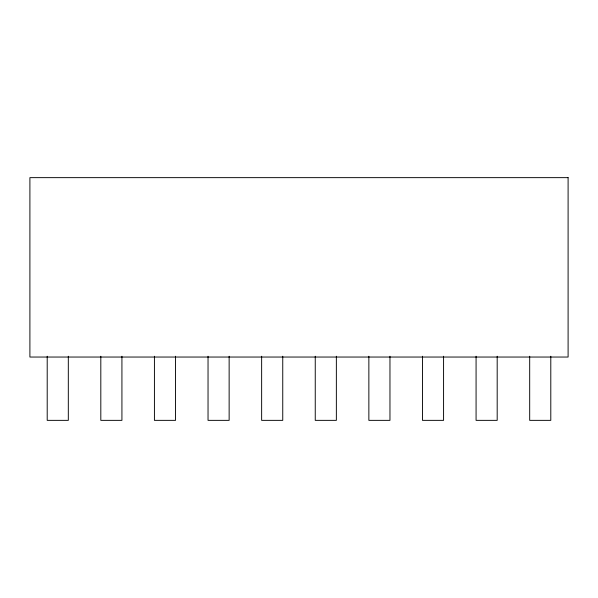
<?xml version="1.0" encoding="UTF-8"?>
<svg xmlns="http://www.w3.org/2000/svg" width="598" height="598" viewBox="0 0 598 598"><rect width="100%" height="100%" fill="white"/><g stroke="black" fill="none" stroke-linecap="round" stroke-linejoin="round"><path stroke-width="0.9" d="M550.795 356.244L550.795 420.357L529.686 420.357L529.686 356.244M497.185 356.244L497.185 420.357L476.075 420.357L476.075 356.244M443.574 356.244L443.574 420.357L422.472 420.357L422.472 356.244M389.963 356.244L389.963 420.357L368.861 420.357L368.861 356.244M336.36 356.244L336.36 420.357L315.251 420.357L315.251 356.244M282.749 356.244L282.749 420.357L261.64 420.357L261.64 356.244M229.139 356.244L229.139 420.357L208.037 420.357L208.037 356.244M175.528 356.244L175.528 420.357L154.426 420.357L154.426 356.244M121.925 356.244L121.925 420.357L100.815 420.357L100.815 356.244M68.314 356.244L68.314 420.357L47.205 420.357L47.205 356.244M568.1 177.643L29.9 177.643L29.9 357.043L568.1 357.043L568.1 177.643"/></g></svg>
